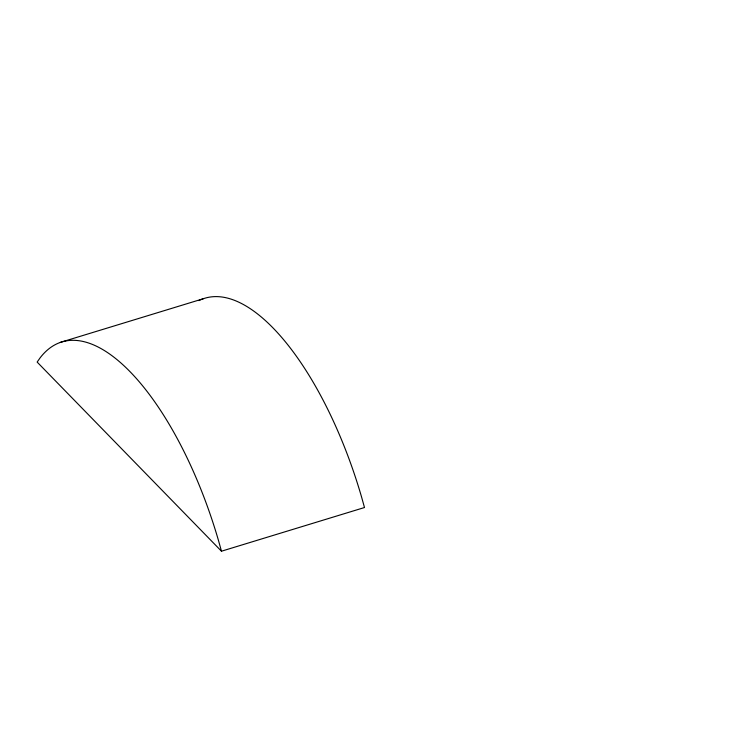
<?xml version="1.0" encoding="UTF-8"?>
<svg xmlns="http://www.w3.org/2000/svg" width="743" height="743" viewBox="0 0 743 743"><rect width="100%" height="100%" fill="white"/><g stroke="black" fill="none" stroke-linecap="round" stroke-linejoin="round"><path stroke-width="1.11" d="M60.322 342.393L203.35 298.714M221.47 551.204L218.553 540.728A227.952 91.872 73 0 0 40.196 357.727L37.15 362.082L221.47 551.204L364.497 507.525L361.581 497.048A227.952 91.872 73 0 0 198.901 300.618"/></g></svg>
